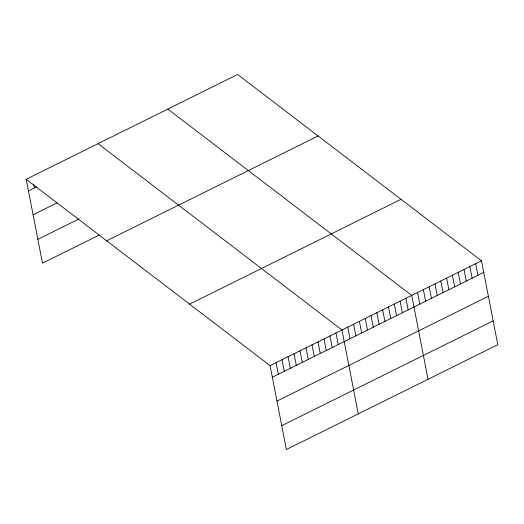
<?xml version="1.0" encoding="UTF-8"?>
<svg xmlns="http://www.w3.org/2000/svg" width="524" height="524" viewBox="0 0 524 524"><rect width="100%" height="100%" fill="white"/><g stroke="black" fill="none" stroke-linecap="round" stroke-linejoin="round"><path stroke-width="0.79" d="M26.2 179.3L237.614 74.48L481.497 260.814L497.8 344.7L286.386 449.52L270.083 365.641L26.2 179.3L42.503 263.186L99.075 235.132M28.453 190.9L36.444 186.944M33.091 214.755L57.05 202.873M37.866 239.33L79.131 218.868M106.68 240.791L318.094 135.971M189.603 304.149L401.011 199.323M270.083 365.641L481.497 260.814M272.336 377.241L483.75 272.414M276.973 401.089L488.388 296.27M281.755 425.665L493.163 320.845M167.844 109.071L411.726 295.405L428.036 379.291M98.08 143.661L341.962 329.996L358.265 413.881M475.681 263.696L477.934 275.297M469.864 266.578L472.124 278.185M464.054 269.467L466.308 281.067M458.238 272.349L460.498 283.949M452.428 275.231L454.681 286.831M446.612 278.113L448.865 289.713M440.795 280.995L443.055 292.595M434.986 283.877L437.239 295.477M429.169 286.759L431.429 298.359M423.359 289.641L425.612 301.241M417.543 292.523L419.796 304.123M405.917 298.287L408.17 309.894M400.1 301.176L402.353 312.776M394.29 304.058L396.544 315.658M388.474 306.94L390.727 318.54M382.658 309.822L384.917 321.422M376.848 312.704L379.101 324.304M371.031 315.586L373.284 327.186M365.221 318.468L367.475 330.068M359.405 321.35L361.658 332.95M353.589 324.232L355.848 335.832M347.779 327.114L350.032 338.714M335.976 332.969L338.229 344.569M329.982 335.936L332.236 347.536M323.996 338.91L326.249 350.51M318.002 341.877L320.256 353.477M312.016 344.851L314.269 356.451M306.023 347.818L308.276 359.418M300.036 350.785L302.289 362.385M294.043 353.759L296.296 365.359M288.056 356.726L290.309 368.326M282.063 359.7L284.316 371.3M276.076 362.667L278.329 374.267M33.693 184.068L34.446 187.933"/></g></svg>
